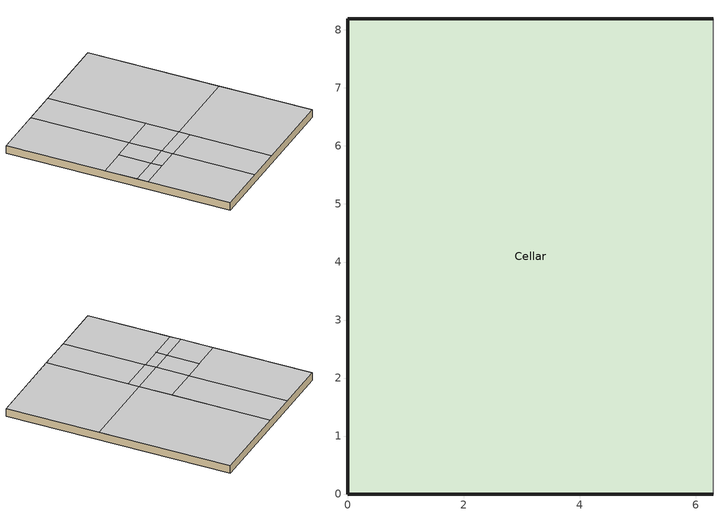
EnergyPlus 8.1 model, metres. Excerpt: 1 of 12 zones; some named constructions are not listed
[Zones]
Cellar
 floor ground (FLOOR_RandomU): 0,8.19 6.3,8.19 6.3,0 0,0 z-0.3
 wall outside (FILLED_CAVITY_RandomU): 6.3,8.19 0,8.19 0,0 6.3,0 z-0.3:0
 wall adiabatic (FILLED_CAVITY_RandomU): 6.3,0 6.3,8.19 z-0.3:0
 ceiling to Dining (Suspended_Wooden_Ceiling): 3.2,8.19 3.2,3.4 6.3,3.4 6.3,8.19 z0
 ceiling to Hall (Suspended_Wooden_Ceiling): 0,3 0,0 1.9,0 1.9,3 z0; 1.9,4.59 1.9,3.4 3.2,3.4 3.2,4.59 z0; 1.07,3.4 1.07,3 1.9,3 1.9,3.4 z0; 1.07,4.59 1.07,3.4 1.9,3.4 1.9,4.59 z0
 ceiling to Living (Suspended_Wooden_Ceiling): 3.2,3.4 3.2,0 6.3,0 6.3,3.4 z0; 1.9,3.4 1.9,3 3.2,3 3.2,3.4 z0; 1.9,3 1.9,0 3.2,0 3.2,3 z0
 ceiling to Kitchen (Suspended_Wooden_Ceiling): 0,8.19 0,4.59 1.9,4.59 1.9,8.19 z0; 1.9,8.19 1.9,4.59 3.2,4.59 3.2,8.19 z0
 ceiling to Staircase (Suspended_Wooden_Ceiling): 0,3.4 0,3 1.07,3 1.07,3.4 z0; 0,4.59 0,3.4 1.07,3.4 1.07,4.59 z0
[Material]
Spruce_0.0125: Rough, 0.0125, 0.09, 455, 1500, 0.9, 0.7, 0.7
AirGap_0.1: Rough, 0.1, 0.02485, 1.204, 1004, 0.9, 0.7, 0.7
Spruce_0.05: Rough, 0.05, 0.09, 455, 1500, 0.9, 0.7, 0.7
Concrete_0.01: Rough, 0.01, 1.6, 2300, 850, 0.9, 0.7, 0.7
AirGapRoof_0.0001: Rough, 0.127211, 0.02485, 1.204, 1004, 0.9, 0.7, 0.7
Gypsum_0.01: Rough, 0.01, 0.2, 850, 850, 0.9, 0.6, 0.7
[Construction]
Suspended_Wooden_Ceiling: Spruce_0.05, AirGap_0.1, Gypsum_0.01
LoftCeiling_RandomU: Gypsum_0.01, AirGapRoof_0.0001, Spruce_0.0125, Concrete_0.01
[AirflowNetwork:MultiZone:Surface:Crack]
Staircase_L4_pu_Crack; Staircase_L4_pd_Crack: 0.0010054, 0.66, RCC1
Dining_L3_Crack: 0.00203863, 0.66, RCC1
Dining_L4_Crack: 0.000782572, 0.66, RCC1
Dining_L4_qc010_Crack: 0.00236744, 0.66, RCC1
Dining_L1_pu_Crack; Dining_L1_pd_Crack: 0.000940907, 0.66, RCC1
Cellar_Ceiling_Crack: 0.00375579, 0.66, RCC1
Cellar_Ceiling_q1_Crack; Bedroom3_Floor_Crack: 0.00144171, 0.66, RCC1
Cellar_Ceiling_qa100_Crack: 0.0026659, 0.66, RCC1
Cellar_Ceiling_qa010_Crack: 0.000391286, 0.66, RCC1
Cellar_Ceiling_q1_q2_Crack: 0.000131525, 0.66, RCC1
Cellar_Ceiling_q1_qc100_Crack: 0.000986435, 0.66, RCC1
Cellar_Ceiling_q1_qc010_Crack: 8.34676e-05, 0.66, RCC1
Cellar_Ceiling_qa010_qa010_Crack: 0.000248316, 0.66, RCC1
Cellar_Ceiling_qa010_qb010_Crack: 0.00173005, 0.66, RCC1
Cellar_Ceiling_qa010_qc010_Crack: 0.00118372, 0.66, RCC1
Cellar_Ceiling_q1_qc010_qa010_Crack: 0.000108761, 0.66, RCC1
Cellar_Ceiling_qa010_qa010_qa010_Crack: 0.000323563, 0.66, RCC1
Attic_Floor_Crack: 0.00171583, 0.66, RCC1
Attic_Floor_qa100_Crack: 0.00190647, 0.66, RCC1
Attic_Floor_qb100_Crack: 0.00439713, 0.66, RCC1
Attic_Floor_qc100_Crack: 0.00258655, 0.66, RCC1
Attic_Floor_qa100_qc010_Crack: 0.000432324, 0.66, RCC1
Attic_Floor_qb100_qc010_Crack: 0.000862182, 0.66, RCC1
Attic_Floor_qa100_qc010_q2_Crack: 0.000327231, 0.66, RCC1
Attic_Floor_qa100_qc010_qc010_Crack: 0.000244712, 0.66, RCC1
Attic_Floor_qa100_qc010_qc100_Crack: 0.000578108, 0.66, RCC1
Attic_PitchCeiling_L1_pu_Crack; Attic_PitchCeiling_L1_pd_Crack; Attic_PitchCeiling_L3_pu_Crack; Attic_PitchCeiling_L3_pd_Crack: 0.00326787, 0.66, RCC1
Attic_Side_L4_pu_Crack: 4.6609e-05, 0.66, RCC1
Attic_Side_L4_pd_Crack: 0.00181775, 0.66, RCC1
Hall_L2_Crack: 0.00197287, 0.66, RCC1
Hall_L1_qa001_Crack; Bedroom3_L1_Crack: 0.000706945, 0.66, RCC1
Hall++_L1_Crack; Hall++_L3_Crack: 0.00085491, 0.66, RCC1
Hall++_Ceiling_Crack: 0.000184356, 0.66, RCC1
Hall+_L1_Crack: 0.000542539, 0.66, RCC1
Hall+_L4_Crack: 0.00104562, 0.66, RCC1
Hall+_Ceiling_Crack: 0.000331784, 0.66, RCC1
Hall+_L2_qa001_Crack: 0.000263049, 0.66, RCC1
Hall_L3_pu_Crack; Hall_L3_pd_Crack: 0.000576685, 0.66, RCC1
Hall_L4_pu_Crack; Hall_L4_pd_Crack; Bedroom3_L4_pu_Crack; Bedroom3_L4_pd_Crack: 0.000910555, 0.66, RCC1
Bedroom3_Floor_qc100_Crack: 0.000464763, 0.66, RCC1
Bedroom3_L1_qc100_Crack: 0.000945333, 0.66, RCC1
Bedroom3_L3_pu_Crack; Bedroom3_L3_pd_Crack: 0.00076259, 0.66, RCC1
Living_Ceiling_Crack: 6.19683e-05, 0.66, RCC1
Living_L3_pu_Crack; Living_L3_pd_Crack: 0.00133548, 0.66, RCC1
[AirflowNetwork:MultiZone:Component:ZoneExhaustFan]
Kitchen_L1_pu_ExhaustFan: 0.000971259, 0.66, RCC1
Bath1_L1_pu_ExhaustFan: 0.00076259, 0.66, RCC1
[AirflowNetwork:MultiZone:Surface:EffectiveLeakageArea]
Cellar_L1_ELA; Cellar_L3_ELA: 0.00945, 1, 4, 0.66
Cellar_L4_ELA: 0.012285, 1, 4, 0.66
Attic_PitchCeiling_L1_ELA; Attic_PitchCeiling_L3_ELA: 0.063, 1, 4, 0.66
